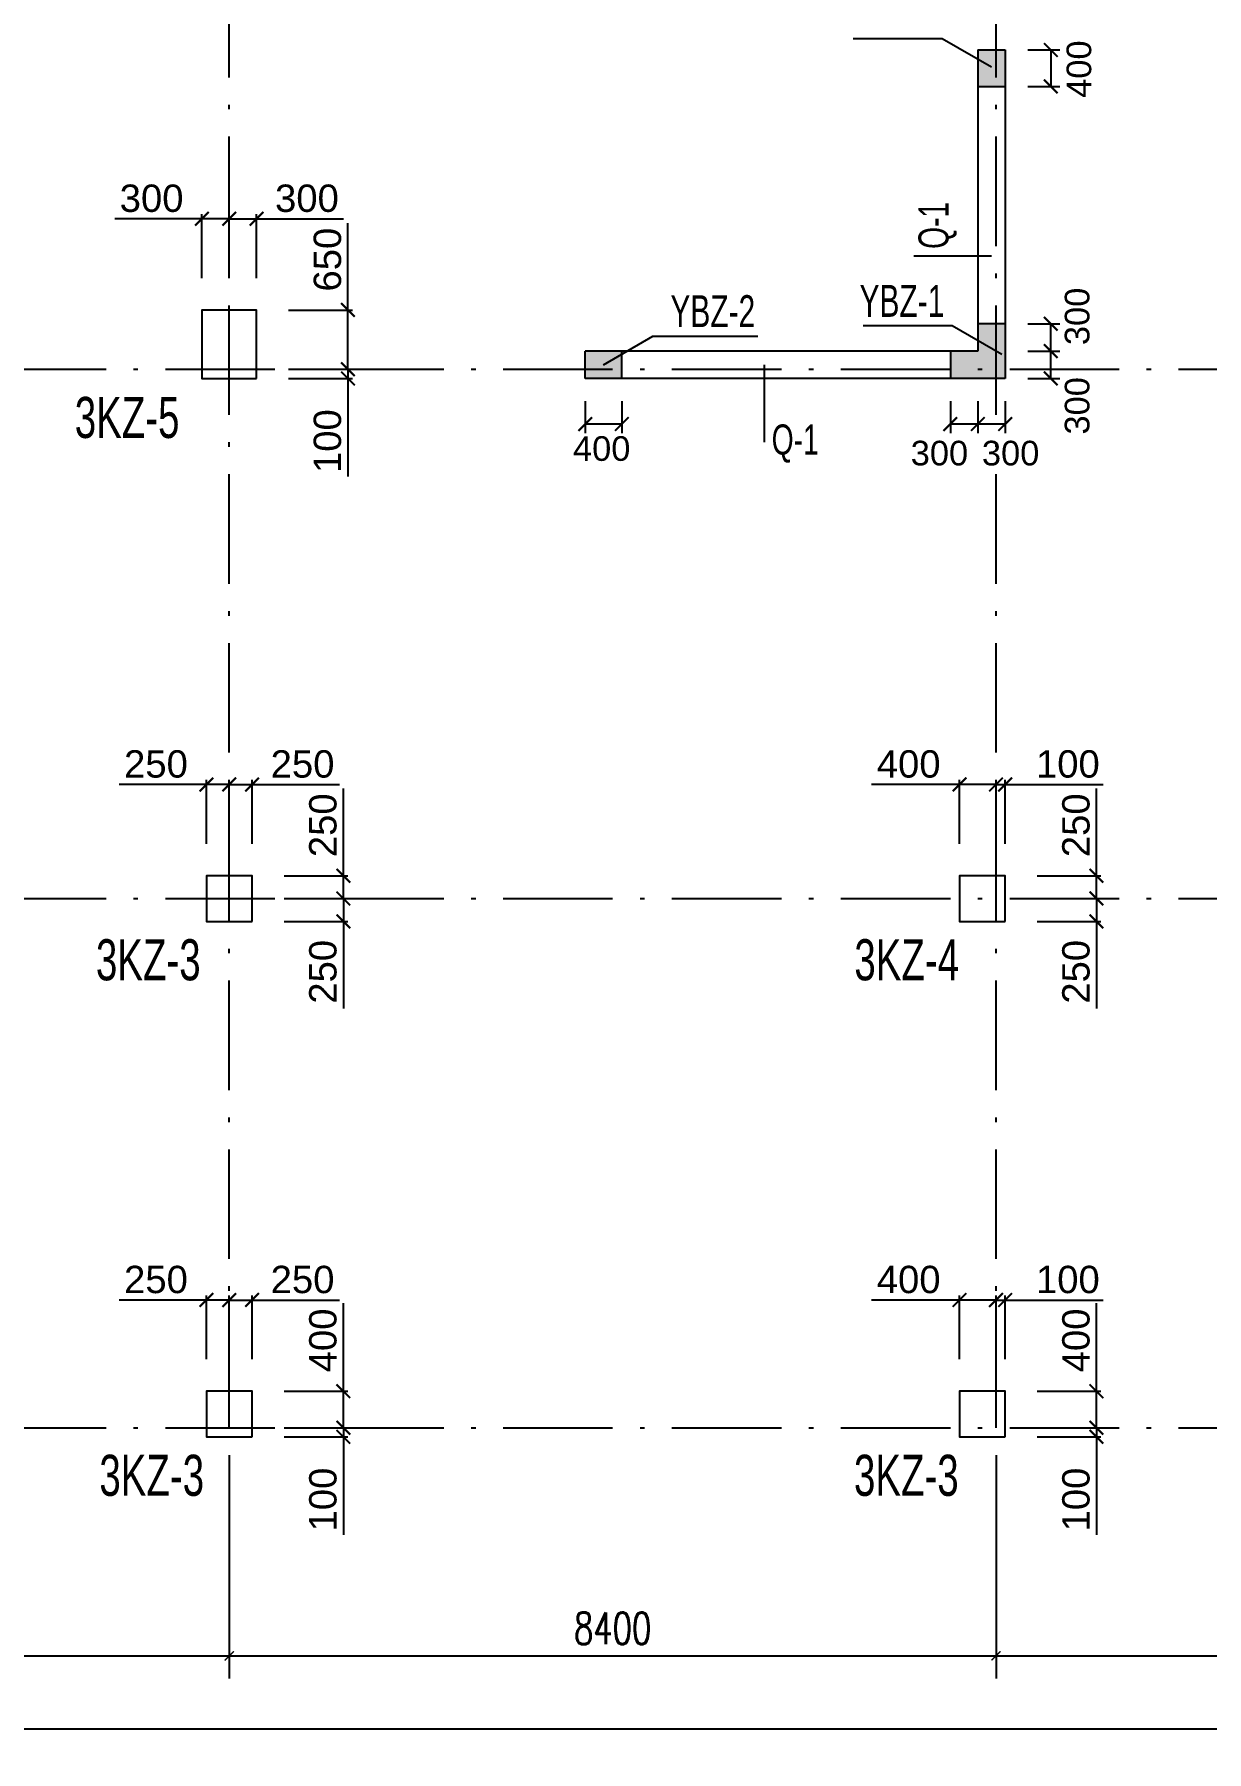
# Model space of a CAD drawing. Header units: millimetres. Extents: x -3831 to 465700, y 39900 to 106100.
# Drawn here: x 150365 to 163207, y 56450 to 75271 of the extents above; entities that cross this region are included whole.
import ezdxf

# ---------------------------------------------------------------- set-up
doc = ezdxf.new("R2010")
doc.units = ezdxf.units.MM
doc.linetypes.add('线型2', pattern=[1850, 1200, -300, 50, -300])
for name, color, linetype in [('AXIS', 3, 'Continuous'), ('BZ-name', 160, 'Continuous'), ('column_dim', 90, 'Continuous'), ('DOTE', 10, '线型2'), ('WALL-Beam', 80, 'Continuous'), ('wall_dim', 60, 'Continuous'), ('WALL_INFO', 130, 'Continuous')]:
    doc.layers.add(name, color=color, linetype=linetype)
for name, color, linetype, lineweight in [('S_Cl', 2, 'Continuous', 25), ('S_ColumFocus', 2, 'Continuous', 9), ('S_ConcWall', 3, 'Continuous', 25)]:
    doc.layers.add(name, color=color, linetype=linetype, lineweight=lineweight)
doc.styles.add('_TCH_DIM_T3', font='SIMPLEX', dxfattribs={"width": 0.705882, "bigfont": 'GBCBIG'})
doc.styles.get("Standard").update_dxf_attribs({"font": 'arial.ttf'})
doc.styles.add('xxxx', font='RIF.ttf')
doc.dimstyles.new('_TCH_ARCH&&100', dxfattribs={"dimtxt": 297.5, "dimasz": 100, "dimexe": 250, "dimexo": 300, "dimgap": 126.25, "dimtad": 1, "dimdec": 0, "dimzin": 0, "dimdsep": 46, "dimtxsty": '_TCH_DIM_T3', "dimblk": 'ARCHTICK', "dimcen": 0.09, "dimclrt": 7, "dimazin": 2, "dimtfac": 1, "dimtdec": 0, "dimtix": 1, "dimtmove": 2, "dimatfit": 3, "dimfxl": 100, "dimtolj": 1, "dimtzin": 0, "dimarcsym": 0})
doc.dimstyles.new('ISO-25', dxfattribs={"dimtxt": 2.5, "dimasz": 2.5, "dimexe": 1.25, "dimexo": 0.625, "dimtad": 1, "dimtxsty": 'Standard', "dimcen": 2.5, "dimadec": 0, "dimazin": 0, "dimtfac": 1, "dimtmove": 0, "dimatfit": 3, "dimfxl": 1, "dimarcsym": 0})

# ---------------------------------------------------------------- blocks, each defined once
blk = doc.blocks.new('_ArchTick')
at = {"color": 0, "linetype": 'ByBlock', "const_width": 0.15}
blk.add_lwpolyline([(-0.5, -0.5), (0.5, 0.5)], dxfattribs=at)
blk = doc.blocks.new('*D320')
at = {"layer": 'Defpoints', "color": 0, "transparency": 16777216}
for p in [(160700, 71500), (161000, 71500), (160700, 71000)]:
    blk.add_point(p, dxfattribs=at)
at = {"layer": 'wall_dim', "color": 0, "lineweight": -2, "transparency": 16777216}
for p, q in [((160700, 71250), (160700, 70901)), ((161000, 71250), (161000, 70901)), ((161000, 71000), (160700, 71000))]:
    blk.add_line(p, q, dxfattribs=at)
at = {"layer": 'wall_dim', "color": 0, "lineweight": -2, "transparency": 16777216, "xscale": 150, "yscale": 150, "zscale": 150, "rotation": 180}
blk.add_blockref('_ArchTick', (160700, 71000), dxfattribs=at)
at = {"layer": 'wall_dim', "color": 0, "lineweight": -2, "transparency": 16777216, "xscale": 150, "yscale": 150, "zscale": 150}
blk.add_blockref('_ArchTick', (161000, 71000), dxfattribs=at)
at = {"layer": 'wall_dim', "color": 7, "transparency": 16777216, "insert": (161060, 70680), "char_height": 270, "attachment_point": 5}
blk.add_mtext('300', dxfattribs=at)
blk = doc.blocks.new('*D321')
at = {"layer": 'Defpoints', "color": 0, "transparency": 16777216}
for p in [(160400, 71500), (160700, 71500), (160400, 71000)]:
    blk.add_point(p, dxfattribs=at)
at = {"layer": 'wall_dim', "color": 0, "lineweight": -2, "transparency": 16777216}
for p, q in [((160400, 71250), (160400, 70901)), ((160700, 71250), (160700, 70901)), ((160700, 71000), (160400, 71000))]:
    blk.add_line(p, q, dxfattribs=at)
at = {"layer": 'wall_dim', "color": 0, "lineweight": -2, "transparency": 16777216, "xscale": 150, "yscale": 150, "zscale": 150, "rotation": 180}
blk.add_blockref('_ArchTick', (160400, 71000), dxfattribs=at)
at = {"layer": 'wall_dim', "color": 0, "lineweight": -2, "transparency": 16777216, "xscale": 150, "yscale": 150, "zscale": 150}
blk.add_blockref('_ArchTick', (160700, 71000), dxfattribs=at)
at = {"layer": 'wall_dim', "color": 7, "transparency": 16777216, "insert": (160280, 70680), "char_height": 270, "attachment_point": 5}
blk.add_mtext('300', dxfattribs=at)
blk = doc.blocks.new('*D268')
at = {"layer": 'Defpoints', "color": 0, "transparency": 16777216}
for p in [(161000, 71800), (161500, 71800), (161000, 71500)]:
    blk.add_point(p, dxfattribs=at)
at = {"layer": 'wall_dim', "color": 0, "lineweight": -2, "transparency": 16777216}
for p, q in [((161250, 71800), (161599, 71800)), ((161500, 71500), (161500, 71800)), ((161250, 71500), (161599, 71500))]:
    blk.add_line(p, q, dxfattribs=at)
at = {"layer": 'wall_dim', "color": 0, "lineweight": -2, "transparency": 16777216, "xscale": 150, "yscale": 150, "zscale": 150}
for p, rotation in [((161500, 71800), 90), ((161500, 71500), 270)]:
    blk.add_blockref('_ArchTick', p, dxfattribs=dict(at, rotation=rotation))
at = {"layer": 'wall_dim', "color": 7, "transparency": 16777216, "insert": (161790, 71200), "char_height": 270, "attachment_point": 5, "rotation": 90}
blk.add_mtext('300', dxfattribs=at)
blk = doc.blocks.new('*D322')
at = {"layer": 'Defpoints', "color": 0, "transparency": 16777216}
for p in [(161000, 72100), (161500, 72100), (161000, 71800)]:
    blk.add_point(p, dxfattribs=at)
at = {"layer": 'wall_dim', "color": 0, "lineweight": -2, "transparency": 16777216}
for p, q in [((161250, 72100), (161599, 72100)), ((161500, 71800), (161500, 72100)), ((161250, 71800), (161599, 71800))]:
    blk.add_line(p, q, dxfattribs=at)
at = {"layer": 'wall_dim', "color": 0, "lineweight": -2, "transparency": 16777216, "xscale": 150, "yscale": 150, "zscale": 150}
for p, rotation in [((161500, 72100), 90), ((161500, 71800), 270)]:
    blk.add_blockref('_ArchTick', p, dxfattribs=dict(at, rotation=rotation))
at = {"layer": 'wall_dim', "color": 7, "transparency": 16777216, "insert": (161790, 72180), "char_height": 270, "attachment_point": 5, "rotation": 90}
blk.add_mtext('300', dxfattribs=at)
blk = doc.blocks.new('*D323')
at = {"layer": 'Defpoints', "color": 0, "transparency": 16777216}
for p in [(161000, 75100), (161000, 74700), (161500, 74700)]:
    blk.add_point(p, dxfattribs=at)
at = {"layer": 'wall_dim', "color": 0, "lineweight": -2, "transparency": 16777216}
for p, q in [((161250, 75100), (161599, 75100)), ((161500, 75100), (161500, 74700)), ((161250, 74700), (161599, 74700))]:
    blk.add_line(p, q, dxfattribs=at)
at = {"layer": 'wall_dim', "color": 0, "lineweight": -2, "transparency": 16777216, "xscale": 150, "yscale": 150, "zscale": 150}
for p, rotation in [((161500, 75100), 90), ((161500, 74700), 270)]:
    blk.add_blockref('_ArchTick', p, dxfattribs=dict(at, rotation=rotation))
at = {"layer": 'wall_dim', "color": 7, "transparency": 16777216, "insert": (161810, 74890), "char_height": 270, "attachment_point": 5, "rotation": 90}
blk.add_mtext('400', dxfattribs=at)
blk = doc.blocks.new('*D324')
at = {"layer": 'Defpoints', "color": 0, "transparency": 16777216}
for p in [(156400, 71500), (156800, 71500), (156400, 71000)]:
    blk.add_point(p, dxfattribs=at)
at = {"layer": 'wall_dim', "color": 0, "lineweight": -2, "transparency": 16777216}
for p, q in [((156400, 71250), (156400, 70901)), ((156800, 71250), (156800, 70901)), ((156800, 71000), (156400, 71000))]:
    blk.add_line(p, q, dxfattribs=at)
at = {"layer": 'wall_dim', "color": 0, "lineweight": -2, "transparency": 16777216, "xscale": 150, "yscale": 150, "zscale": 150, "rotation": 180}
blk.add_blockref('_ArchTick', (156400, 71000), dxfattribs=at)
at = {"layer": 'wall_dim', "color": 0, "lineweight": -2, "transparency": 16777216, "xscale": 150, "yscale": 150, "zscale": 150}
blk.add_blockref('_ArchTick', (156800, 71000), dxfattribs=at)
at = {"layer": 'wall_dim', "color": 7, "transparency": 16777216, "insert": (156580, 70730), "char_height": 270, "attachment_point": 5}
blk.add_mtext('400', dxfattribs=at)
blk = doc.blocks.new('*D1746')
at = {"layer": 'column_dim', "color": 0, "lineweight": -2, "transparency": 16777216}
for p, q in [((160900, 67050), (160750, 67050)), ((160900, 66400), (160900, 67100)), ((160900, 67050), (161000, 67050)), ((161000, 66400), (161000, 67100)), ((161000, 67050), (162074, 67050))]:
    blk.add_line(p, q, dxfattribs=at)
at = {"layer": 'Defpoints', "color": 0, "transparency": 16777216}
for p in [(160900, 67050), (160900, 66050), (161000, 66050)]:
    blk.add_point(p, dxfattribs=at)
at = {"layer": 'column_dim', "color": 0, "lineweight": -2, "transparency": 16777216, "xscale": 150, "yscale": 150, "zscale": 150}
blk.add_blockref('_ArchTick', (160900, 67050), dxfattribs=at)
at = {"layer": 'column_dim', "color": 0, "lineweight": -2, "transparency": 16777216, "xscale": 150, "yscale": 150, "zscale": 150, "rotation": 180}
blk.add_blockref('_ArchTick', (161000, 67050), dxfattribs=at)
at = {"layer": 'column_dim', "color": 7, "transparency": 16777216, "insert": (161687, 67273), "char_height": 300, "attachment_point": 5}
blk.add_mtext('100', dxfattribs=at)
blk = doc.blocks.new('*D1747')
at = {"layer": 'column_dim', "color": 0, "lineweight": -2, "transparency": 16777216}
for p, q in [((160500, 67050), (159536, 67050)), ((160500, 66400), (160500, 67100)), ((160900, 67050), (160500, 67050)), ((160900, 66400), (160900, 67100))]:
    blk.add_line(p, q, dxfattribs=at)
at = {"layer": 'Defpoints', "color": 0, "transparency": 16777216}
for p in [(160900, 67050), (160500, 66050), (160900, 66050)]:
    blk.add_point(p, dxfattribs=at)
at = {"layer": 'column_dim', "color": 0, "lineweight": -2, "transparency": 16777216, "xscale": 150, "yscale": 150, "zscale": 150, "rotation": 180}
blk.add_blockref('_ArchTick', (160500, 67050), dxfattribs=at)
at = {"layer": 'column_dim', "color": 0, "lineweight": -2, "transparency": 16777216, "xscale": 150, "yscale": 150, "zscale": 150}
blk.add_blockref('_ArchTick', (160900, 67050), dxfattribs=at)
at = {"layer": 'column_dim', "color": 7, "transparency": 16777216, "insert": (159943, 67273), "char_height": 300, "attachment_point": 5}
blk.add_mtext('400', dxfattribs=at)
blk = doc.blocks.new('*D1748')
at = {"layer": 'column_dim', "color": 0, "lineweight": -2, "transparency": 16777216}
for p, q in [((161350, 65800), (162050, 65800)), ((162000, 65800), (162000, 65550)), ((161350, 65550), (162050, 65550)), ((162000, 65550), (162000, 64593))]:
    blk.add_line(p, q, dxfattribs=at)
at = {"layer": 'Defpoints', "color": 0, "transparency": 16777216}
for p in [(161000, 65800), (162000, 65800), (161000, 65550)]:
    blk.add_point(p, dxfattribs=at)
at = {"layer": 'column_dim', "color": 0, "lineweight": -2, "transparency": 16777216, "xscale": 150, "yscale": 150, "zscale": 150}
for p, rotation in [((162000, 65800), 90), ((162000, 65550), 270)]:
    blk.add_blockref('_ArchTick', p, dxfattribs=dict(at, rotation=rotation))
at = {"layer": 'column_dim', "color": 7, "transparency": 16777216, "insert": (161777, 64997), "char_height": 300, "attachment_point": 5, "rotation": 90}
blk.add_mtext('250', dxfattribs=at)
blk = doc.blocks.new('*D1749')
at = {"layer": 'column_dim', "color": 0, "lineweight": -2, "transparency": 16777216}
for p, q in [((162000, 66050), (162000, 67007)), ((161350, 66050), (162050, 66050)), ((162000, 65800), (162000, 66050)), ((161350, 65800), (162050, 65800))]:
    blk.add_line(p, q, dxfattribs=at)
at = {"layer": 'Defpoints', "color": 0, "transparency": 16777216}
for p in [(161000, 66050), (161000, 65800), (162000, 65800)]:
    blk.add_point(p, dxfattribs=at)
at = {"layer": 'column_dim', "color": 0, "lineweight": -2, "transparency": 16777216, "xscale": 150, "yscale": 150, "zscale": 150}
for p, rotation in [((162000, 66050), 90), ((162000, 65800), 270)]:
    blk.add_blockref('_ArchTick', p, dxfattribs=dict(at, rotation=rotation))
at = {"layer": 'column_dim', "color": 7, "transparency": 16777216, "insert": (161777, 66603), "char_height": 300, "attachment_point": 5, "rotation": 90}
blk.add_mtext('250', dxfattribs=at)
blk = doc.blocks.new('*D1750')
at = {"layer": 'column_dim', "color": 0, "lineweight": -2, "transparency": 16777216}
for p, q in [((160900, 61400), (160750, 61400)), ((160900, 60750), (160900, 61450)), ((160900, 61400), (161000, 61400)), ((161000, 60750), (161000, 61450)), ((161000, 61400), (162074, 61400))]:
    blk.add_line(p, q, dxfattribs=at)
at = {"layer": 'Defpoints', "color": 0, "transparency": 16777216}
for p in [(160900, 61400), (160900, 60400), (161000, 60400)]:
    blk.add_point(p, dxfattribs=at)
at = {"layer": 'column_dim', "color": 0, "lineweight": -2, "transparency": 16777216, "xscale": 150, "yscale": 150, "zscale": 150}
blk.add_blockref('_ArchTick', (160900, 61400), dxfattribs=at)
at = {"layer": 'column_dim', "color": 0, "lineweight": -2, "transparency": 16777216, "xscale": 150, "yscale": 150, "zscale": 150, "rotation": 180}
blk.add_blockref('_ArchTick', (161000, 61400), dxfattribs=at)
at = {"layer": 'column_dim', "color": 7, "transparency": 16777216, "insert": (161687, 61623), "char_height": 300, "attachment_point": 5}
blk.add_mtext('100', dxfattribs=at)
blk = doc.blocks.new('*D1751')
at = {"layer": 'column_dim', "color": 0, "lineweight": -2, "transparency": 16777216}
for p, q in [((160500, 61400), (159536, 61400)), ((160500, 60750), (160500, 61450)), ((160900, 61400), (160500, 61400)), ((160900, 60750), (160900, 61450))]:
    blk.add_line(p, q, dxfattribs=at)
at = {"layer": 'Defpoints', "color": 0, "transparency": 16777216}
for p in [(160900, 61400), (160500, 60400), (160900, 60400)]:
    blk.add_point(p, dxfattribs=at)
at = {"layer": 'column_dim', "color": 0, "lineweight": -2, "transparency": 16777216, "xscale": 150, "yscale": 150, "zscale": 150, "rotation": 180}
blk.add_blockref('_ArchTick', (160500, 61400), dxfattribs=at)
at = {"layer": 'column_dim', "color": 0, "lineweight": -2, "transparency": 16777216, "xscale": 150, "yscale": 150, "zscale": 150}
blk.add_blockref('_ArchTick', (160900, 61400), dxfattribs=at)
at = {"layer": 'column_dim', "color": 7, "transparency": 16777216, "insert": (159943, 61623), "char_height": 300, "attachment_point": 5}
blk.add_mtext('400', dxfattribs=at)
blk = doc.blocks.new('*D1752')
at = {"layer": 'column_dim', "color": 0, "lineweight": -2, "transparency": 16777216}
for p, q in [((162000, 60000), (162000, 60150)), ((161350, 60000), (162050, 60000)), ((161350, 59900), (162050, 59900)), ((162000, 60000), (162000, 59900)), ((162000, 59900), (162000, 58826))]:
    blk.add_line(p, q, dxfattribs=at)
at = {"layer": 'Defpoints', "color": 0, "transparency": 16777216}
for p in [(161000, 60000), (161000, 59900), (162000, 60000)]:
    blk.add_point(p, dxfattribs=at)
at = {"layer": 'column_dim', "color": 0, "lineweight": -2, "transparency": 16777216, "xscale": 150, "yscale": 150, "zscale": 150}
for p, rotation in [((162000, 60000), 270), ((162000, 59900), 90)]:
    blk.add_blockref('_ArchTick', p, dxfattribs=dict(at, rotation=rotation))
at = {"layer": 'column_dim', "color": 7, "transparency": 16777216, "insert": (161777, 59213), "char_height": 300, "attachment_point": 5, "rotation": 90}
blk.add_mtext('100', dxfattribs=at)
blk = doc.blocks.new('*D1753')
at = {"layer": 'column_dim', "color": 0, "lineweight": -2, "transparency": 16777216}
for p, q in [((162000, 60400), (162000, 61364)), ((161350, 60400), (162050, 60400)), ((162000, 60000), (162000, 60400)), ((161350, 60000), (162050, 60000))]:
    blk.add_line(p, q, dxfattribs=at)
at = {"layer": 'Defpoints', "color": 0, "transparency": 16777216}
for p in [(161000, 60400), (161000, 60000), (162000, 60000)]:
    blk.add_point(p, dxfattribs=at)
at = {"layer": 'column_dim', "color": 0, "lineweight": -2, "transparency": 16777216, "xscale": 150, "yscale": 150, "zscale": 150}
for p, rotation in [((162000, 60400), 90), ((162000, 60000), 270)]:
    blk.add_blockref('_ArchTick', p, dxfattribs=dict(at, rotation=rotation))
at = {"layer": 'column_dim', "color": 7, "transparency": 16777216, "insert": (161777, 60957), "char_height": 300, "attachment_point": 5, "rotation": 90}
blk.add_mtext('400', dxfattribs=at)
blk = doc.blocks.new('*D1774')
at = {"layer": 'column_dim', "color": 0, "lineweight": -2, "transparency": 16777216}
for p, q in [((153800, 71600), (153800, 71750)), ((153150, 71600), (153850, 71600)), ((153800, 71600), (153800, 71500)), ((153150, 71500), (153850, 71500)), ((153800, 71500), (153800, 70426))]:
    blk.add_line(p, q, dxfattribs=at)
at = {"layer": 'Defpoints', "color": 0, "transparency": 16777216}
for p in [(152800, 71600), (153800, 71600), (152800, 71500)]:
    blk.add_point(p, dxfattribs=at)
at = {"layer": 'column_dim', "color": 0, "lineweight": -2, "transparency": 16777216, "xscale": 150, "yscale": 150, "zscale": 150}
for p, rotation in [((153800, 71600), 270), ((153800, 71500), 90)]:
    blk.add_blockref('_ArchTick', p, dxfattribs=dict(at, rotation=rotation))
at = {"layer": 'column_dim', "color": 7, "transparency": 16777216, "insert": (153577, 70813), "char_height": 300, "attachment_point": 5, "rotation": 90}
blk.add_mtext('100', dxfattribs=at)
blk = doc.blocks.new('*D1775')
at = {"layer": 'column_dim', "color": 0, "lineweight": -2, "transparency": 16777216}
for p, q in [((153800, 72250), (153800, 73203)), ((153150, 72250), (153850, 72250)), ((153800, 71600), (153800, 72250)), ((153150, 71600), (153850, 71600))]:
    blk.add_line(p, q, dxfattribs=at)
at = {"layer": 'Defpoints', "color": 0, "transparency": 16777216}
for p in [(152800, 72250), (152800, 71600), (153800, 71600)]:
    blk.add_point(p, dxfattribs=at)
at = {"layer": 'column_dim', "color": 0, "lineweight": -2, "transparency": 16777216, "xscale": 150, "yscale": 150, "zscale": 150}
for p, rotation in [((153800, 72250), 90), ((153800, 71600), 270)]:
    blk.add_blockref('_ArchTick', p, dxfattribs=dict(at, rotation=rotation))
at = {"layer": 'column_dim', "color": 7, "transparency": 16777216, "insert": (153577, 72802), "char_height": 300, "attachment_point": 5, "rotation": 90}
blk.add_mtext('650', dxfattribs=at)
blk = doc.blocks.new('*D1776')
at = {"layer": 'column_dim', "color": 0, "lineweight": -2, "transparency": 16777216}
for p, q in [((152500, 72600), (152500, 73300)), ((152500, 73250), (152800, 73250)), ((152800, 72600), (152800, 73300)), ((152800, 73250), (153752, 73250))]:
    blk.add_line(p, q, dxfattribs=at)
at = {"layer": 'Defpoints', "color": 0, "transparency": 16777216}
for p in [(152500, 73250), (152500, 72250), (152800, 72250)]:
    blk.add_point(p, dxfattribs=at)
at = {"layer": 'column_dim', "color": 0, "lineweight": -2, "transparency": 16777216, "xscale": 150, "yscale": 150, "zscale": 150, "rotation": 180}
blk.add_blockref('_ArchTick', (152500, 73250), dxfattribs=at)
at = {"layer": 'column_dim', "color": 0, "lineweight": -2, "transparency": 16777216, "xscale": 150, "yscale": 150, "zscale": 150}
blk.add_blockref('_ArchTick', (152800, 73250), dxfattribs=at)
at = {"layer": 'column_dim', "color": 7, "transparency": 16777216, "insert": (153351, 73473), "char_height": 300, "attachment_point": 5}
blk.add_mtext('300', dxfattribs=at)
blk = doc.blocks.new('*D1777')
at = {"layer": 'column_dim', "color": 0, "lineweight": -2, "transparency": 16777216}
for p, q in [((152200, 73250), (151248, 73250)), ((152200, 72600), (152200, 73300)), ((152500, 73250), (152200, 73250)), ((152500, 72600), (152500, 73300))]:
    blk.add_line(p, q, dxfattribs=at)
at = {"layer": 'Defpoints', "color": 0, "transparency": 16777216}
for p in [(152500, 73250), (152200, 72250), (152500, 72250)]:
    blk.add_point(p, dxfattribs=at)
at = {"layer": 'column_dim', "color": 0, "lineweight": -2, "transparency": 16777216, "xscale": 150, "yscale": 150, "zscale": 150, "rotation": 180}
blk.add_blockref('_ArchTick', (152200, 73250), dxfattribs=at)
at = {"layer": 'column_dim', "color": 0, "lineweight": -2, "transparency": 16777216, "xscale": 150, "yscale": 150, "zscale": 150}
blk.add_blockref('_ArchTick', (152500, 73250), dxfattribs=at)
at = {"layer": 'column_dim', "color": 7, "transparency": 16777216, "insert": (151649, 73473), "char_height": 300, "attachment_point": 5}
blk.add_mtext('300', dxfattribs=at)
blk = doc.blocks.new('*D1778')
at = {"layer": 'column_dim', "color": 0, "lineweight": -2, "transparency": 16777216}
for p, q in [((153100, 65800), (153800, 65800)), ((153750, 65800), (153750, 65550)), ((153100, 65550), (153800, 65550)), ((153750, 65550), (153750, 64593))]:
    blk.add_line(p, q, dxfattribs=at)
at = {"layer": 'Defpoints', "color": 0, "transparency": 16777216}
for p in [(152750, 65800), (153750, 65800), (152750, 65550)]:
    blk.add_point(p, dxfattribs=at)
at = {"layer": 'column_dim', "color": 0, "lineweight": -2, "transparency": 16777216, "xscale": 150, "yscale": 150, "zscale": 150}
for p, rotation in [((153750, 65800), 90), ((153750, 65550), 270)]:
    blk.add_blockref('_ArchTick', p, dxfattribs=dict(at, rotation=rotation))
at = {"layer": 'column_dim', "color": 7, "transparency": 16777216, "insert": (153527, 64997), "char_height": 300, "attachment_point": 5, "rotation": 90}
blk.add_mtext('250', dxfattribs=at)
blk = doc.blocks.new('*D1779')
at = {"layer": 'column_dim', "color": 0, "lineweight": -2, "transparency": 16777216}
for p, q in [((153750, 66050), (153750, 67007)), ((153100, 66050), (153800, 66050)), ((153750, 65800), (153750, 66050)), ((153100, 65800), (153800, 65800))]:
    blk.add_line(p, q, dxfattribs=at)
at = {"layer": 'Defpoints', "color": 0, "transparency": 16777216}
for p in [(152750, 66050), (152750, 65800), (153750, 65800)]:
    blk.add_point(p, dxfattribs=at)
at = {"layer": 'column_dim', "color": 0, "lineweight": -2, "transparency": 16777216, "xscale": 150, "yscale": 150, "zscale": 150}
for p, rotation in [((153750, 66050), 90), ((153750, 65800), 270)]:
    blk.add_blockref('_ArchTick', p, dxfattribs=dict(at, rotation=rotation))
at = {"layer": 'column_dim', "color": 7, "transparency": 16777216, "insert": (153527, 66603), "char_height": 300, "attachment_point": 5, "rotation": 90}
blk.add_mtext('250', dxfattribs=at)
blk = doc.blocks.new('*D1780')
at = {"layer": 'column_dim', "color": 0, "lineweight": -2, "transparency": 16777216}
for p, q in [((152500, 66400), (152500, 67100)), ((152500, 67050), (152750, 67050)), ((152750, 66400), (152750, 67100)), ((152750, 67050), (153707, 67050))]:
    blk.add_line(p, q, dxfattribs=at)
at = {"layer": 'Defpoints', "color": 0, "transparency": 16777216}
for p in [(152500, 67050), (152500, 66050), (152750, 66050)]:
    blk.add_point(p, dxfattribs=at)
at = {"layer": 'column_dim', "color": 0, "lineweight": -2, "transparency": 16777216, "xscale": 150, "yscale": 150, "zscale": 150, "rotation": 180}
blk.add_blockref('_ArchTick', (152500, 67050), dxfattribs=at)
at = {"layer": 'column_dim', "color": 0, "lineweight": -2, "transparency": 16777216, "xscale": 150, "yscale": 150, "zscale": 150}
blk.add_blockref('_ArchTick', (152750, 67050), dxfattribs=at)
at = {"layer": 'column_dim', "color": 7, "transparency": 16777216, "insert": (153303, 67273), "char_height": 300, "attachment_point": 5}
blk.add_mtext('250', dxfattribs=at)
blk = doc.blocks.new('*D1781')
at = {"layer": 'column_dim', "color": 0, "lineweight": -2, "transparency": 16777216}
for p, q in [((152250, 67050), (151293, 67050)), ((152250, 66400), (152250, 67100)), ((152500, 67050), (152250, 67050)), ((152500, 66400), (152500, 67100))]:
    blk.add_line(p, q, dxfattribs=at)
at = {"layer": 'Defpoints', "color": 0, "transparency": 16777216}
for p in [(152500, 67050), (152250, 66050), (152500, 66050)]:
    blk.add_point(p, dxfattribs=at)
at = {"layer": 'column_dim', "color": 0, "lineweight": -2, "transparency": 16777216, "xscale": 150, "yscale": 150, "zscale": 150, "rotation": 180}
blk.add_blockref('_ArchTick', (152250, 67050), dxfattribs=at)
at = {"layer": 'column_dim', "color": 0, "lineweight": -2, "transparency": 16777216, "xscale": 150, "yscale": 150, "zscale": 150}
blk.add_blockref('_ArchTick', (152500, 67050), dxfattribs=at)
at = {"layer": 'column_dim', "color": 7, "transparency": 16777216, "insert": (151697, 67273), "char_height": 300, "attachment_point": 5}
blk.add_mtext('250', dxfattribs=at)
blk = doc.blocks.new('*D1782')
at = {"layer": 'column_dim', "color": 0, "lineweight": -2, "transparency": 16777216}
for p, q in [((153750, 60000), (153750, 60150)), ((153100, 60000), (153800, 60000)), ((153100, 59900), (153800, 59900)), ((153750, 60000), (153750, 59900)), ((153750, 59900), (153750, 58826))]:
    blk.add_line(p, q, dxfattribs=at)
at = {"layer": 'Defpoints', "color": 0, "transparency": 16777216}
for p in [(152750, 60000), (152750, 59900), (153750, 60000)]:
    blk.add_point(p, dxfattribs=at)
at = {"layer": 'column_dim', "color": 0, "lineweight": -2, "transparency": 16777216, "xscale": 150, "yscale": 150, "zscale": 150}
for p, rotation in [((153750, 60000), 270), ((153750, 59900), 90)]:
    blk.add_blockref('_ArchTick', p, dxfattribs=dict(at, rotation=rotation))
at = {"layer": 'column_dim', "color": 7, "transparency": 16777216, "insert": (153527, 59213), "char_height": 300, "attachment_point": 5, "rotation": 90}
blk.add_mtext('100', dxfattribs=at)
blk = doc.blocks.new('*D1783')
at = {"layer": 'column_dim', "color": 0, "lineweight": -2, "transparency": 16777216}
for p, q in [((153750, 60400), (153750, 61364)), ((153100, 60400), (153800, 60400)), ((153750, 60000), (153750, 60400)), ((153100, 60000), (153800, 60000))]:
    blk.add_line(p, q, dxfattribs=at)
at = {"layer": 'Defpoints', "color": 0, "transparency": 16777216}
for p in [(152750, 60400), (152750, 60000), (153750, 60000)]:
    blk.add_point(p, dxfattribs=at)
at = {"layer": 'column_dim', "color": 0, "lineweight": -2, "transparency": 16777216, "xscale": 150, "yscale": 150, "zscale": 150}
for p, rotation in [((153750, 60400), 90), ((153750, 60000), 270)]:
    blk.add_blockref('_ArchTick', p, dxfattribs=dict(at, rotation=rotation))
at = {"layer": 'column_dim', "color": 7, "transparency": 16777216, "insert": (153527, 60957), "char_height": 300, "attachment_point": 5, "rotation": 90}
blk.add_mtext('400', dxfattribs=at)
blk = doc.blocks.new('*D1784')
at = {"layer": 'column_dim', "color": 0, "lineweight": -2, "transparency": 16777216}
for p, q in [((152500, 60750), (152500, 61450)), ((152500, 61400), (152750, 61400)), ((152750, 60750), (152750, 61450)), ((152750, 61400), (153707, 61400))]:
    blk.add_line(p, q, dxfattribs=at)
at = {"layer": 'Defpoints', "color": 0, "transparency": 16777216}
for p in [(152500, 61400), (152500, 60400), (152750, 60400)]:
    blk.add_point(p, dxfattribs=at)
at = {"layer": 'column_dim', "color": 0, "lineweight": -2, "transparency": 16777216, "xscale": 150, "yscale": 150, "zscale": 150, "rotation": 180}
blk.add_blockref('_ArchTick', (152500, 61400), dxfattribs=at)
at = {"layer": 'column_dim', "color": 0, "lineweight": -2, "transparency": 16777216, "xscale": 150, "yscale": 150, "zscale": 150}
blk.add_blockref('_ArchTick', (152750, 61400), dxfattribs=at)
at = {"layer": 'column_dim', "color": 7, "transparency": 16777216, "insert": (153303, 61623), "char_height": 300, "attachment_point": 5}
blk.add_mtext('250', dxfattribs=at)
blk = doc.blocks.new('*D1785')
at = {"layer": 'column_dim', "color": 0, "lineweight": -2, "transparency": 16777216}
for p, q in [((152250, 61400), (151293, 61400)), ((152250, 60750), (152250, 61450)), ((152500, 61400), (152250, 61400)), ((152500, 60750), (152500, 61450))]:
    blk.add_line(p, q, dxfattribs=at)
at = {"layer": 'Defpoints', "color": 0, "transparency": 16777216}
for p in [(152500, 61400), (152250, 60400), (152500, 60400)]:
    blk.add_point(p, dxfattribs=at)
at = {"layer": 'column_dim', "color": 0, "lineweight": -2, "transparency": 16777216, "xscale": 150, "yscale": 150, "zscale": 150, "rotation": 180}
blk.add_blockref('_ArchTick', (152250, 61400), dxfattribs=at)
at = {"layer": 'column_dim', "color": 0, "lineweight": -2, "transparency": 16777216, "xscale": 150, "yscale": 150, "zscale": 150}
blk.add_blockref('_ArchTick', (152500, 61400), dxfattribs=at)
at = {"layer": 'column_dim', "color": 7, "transparency": 16777216, "insert": (151697, 61623), "char_height": 300, "attachment_point": 5}
blk.add_mtext('250', dxfattribs=at)
blk = doc.blocks.new('*D2310')
at = {"layer": 'AXIS', "color": 0, "lineweight": -2, "transparency": 16777216}
for p, q in [((144100, 59700), (144100, 57250)), ((152500, 59700), (152500, 57250)), ((144100, 57500), (152500, 57500))]:
    blk.add_line(p, q, dxfattribs=at)
at = {"layer": 'Defpoints', "color": 0, "transparency": 16777216}
for p in [(144100, 60000), (152500, 60000), (152500, 57500)]:
    blk.add_point(p, dxfattribs=at)
at = {"layer": 'AXIS', "color": 0, "lineweight": -2, "transparency": 16777216, "xscale": 100, "yscale": 100, "zscale": 100, "rotation": 180}
blk.add_blockref('_ArchTick', (144100, 57500), dxfattribs=at)
at = {"layer": 'AXIS', "color": 0, "lineweight": -2, "transparency": 16777216, "xscale": 100, "yscale": 100, "zscale": 100}
blk.add_blockref('_ArchTick', (152500, 57500), dxfattribs=at)
at = {"layer": 'AXIS', "color": 7, "transparency": 16777216, "insert": (148300, 57801.25), "char_height": 350, "attachment_point": 5, "style": '_TCH_DIM_T3'}
blk.add_mtext('\\A1;8400', dxfattribs=at)
blk = doc.blocks.new('*D2311')
at = {"layer": 'AXIS', "color": 0, "lineweight": -2, "transparency": 16777216}
for p, q in [((152500, 59700), (152500, 57250)), ((160900, 59700), (160900, 57250)), ((152500, 57500), (160900, 57500))]:
    blk.add_line(p, q, dxfattribs=at)
at = {"layer": 'Defpoints', "color": 0, "transparency": 16777216}
for p in [(152500, 60000), (160900, 60000), (160900, 57500)]:
    blk.add_point(p, dxfattribs=at)
at = {"layer": 'AXIS', "color": 0, "lineweight": -2, "transparency": 16777216, "xscale": 100, "yscale": 100, "zscale": 100, "rotation": 180}
blk.add_blockref('_ArchTick', (152500, 57500), dxfattribs=at)
at = {"layer": 'AXIS', "color": 0, "lineweight": -2, "transparency": 16777216, "xscale": 100, "yscale": 100, "zscale": 100}
blk.add_blockref('_ArchTick', (160900, 57500), dxfattribs=at)
at = {"layer": 'AXIS', "color": 7, "transparency": 16777216, "insert": (156700, 57801.25), "char_height": 350, "attachment_point": 5, "style": '_TCH_DIM_T3'}
blk.add_mtext('\\A1;8400', dxfattribs=at)
blk = doc.blocks.new('*D2312')
at = {"layer": 'AXIS', "color": 0, "lineweight": -2, "transparency": 16777216}
for p, q in [((160900, 59700), (160900, 57250)), ((166700, 59700), (166700, 57250)), ((160900, 57500), (166700, 57500))]:
    blk.add_line(p, q, dxfattribs=at)
at = {"layer": 'Defpoints', "color": 0, "transparency": 16777216}
for p in [(160900, 60000), (166700, 60000), (166700, 57500)]:
    blk.add_point(p, dxfattribs=at)
at = {"layer": 'AXIS', "color": 0, "lineweight": -2, "transparency": 16777216, "xscale": 100, "yscale": 100, "zscale": 100, "rotation": 180}
blk.add_blockref('_ArchTick', (160900, 57500), dxfattribs=at)
at = {"layer": 'AXIS', "color": 0, "lineweight": -2, "transparency": 16777216, "xscale": 100, "yscale": 100, "zscale": 100}
blk.add_blockref('_ArchTick', (166700, 57500), dxfattribs=at)
at = {"layer": 'AXIS', "color": 7, "transparency": 16777216, "insert": (163800, 57801.25), "char_height": 350, "attachment_point": 5, "style": '_TCH_DIM_T3'}
blk.add_mtext('\\A1;5800', dxfattribs=at)
blk = doc.blocks.new('*D2354')
at = {"layer": 'AXIS', "color": 0, "lineweight": -2, "transparency": 16777216}
for p, q in [((100000, 59700), (100000, 56450)), ((172500, 59700), (172500, 56450)), ((100000, 56700), (172500, 56700))]:
    blk.add_line(p, q, dxfattribs=at)
at = {"layer": 'Defpoints', "color": 0, "transparency": 16777216}
for p in [(100000, 60000), (172500, 60000), (172500, 56700)]:
    blk.add_point(p, dxfattribs=at)
at = {"layer": 'AXIS', "color": 0, "lineweight": -2, "transparency": 16777216, "xscale": 100, "yscale": 100, "zscale": 100, "rotation": 180}
blk.add_blockref('_ArchTick', (100000, 56700), dxfattribs=at)
at = {"layer": 'AXIS', "color": 0, "lineweight": -2, "transparency": 16777216, "xscale": 100, "yscale": 100, "zscale": 100}
blk.add_blockref('_ArchTick', (172500, 56700), dxfattribs=at)
at = {"layer": 'AXIS', "color": 7, "transparency": 16777216, "insert": (136250, 57001.25), "char_height": 350, "attachment_point": 5, "style": '_TCH_DIM_T3'}
blk.add_mtext('\\A1;72500', dxfattribs=at)

msp = doc.modelspace()

# ---------------------------------------------------------------- hatches: boundary and pattern name
at = {"layer": 'WALL-Beam', "true_color": 0x636466}
h = msp.add_hatch(color=251, dxfattribs=at)
h.dxf.hatch_style = 1
h.paths.add_polyline_path([(160700, 74700), (161000, 74700), (161000, 75100), (160700, 75100)])
h = msp.add_hatch(color=251, dxfattribs=at)
h.dxf.hatch_style = 1
h.paths.add_polyline_path([(161000, 72100), (160700, 72100), (160700, 71800), (160400, 71800), (160400, 71500), (161000, 71500)])
h = msp.add_hatch(color=251, dxfattribs=at)
h.dxf.hatch_style = 1
h.paths.add_polyline_path([(156800, 71500), (156800, 71800), (156400, 71800), (156400, 71500)])

# ---------------------------------------------------------------- linework, layer by layer
at = {"layer": 'BZ-name'}
for points in [[(160850, 74910), (160308.73438, 75222.5), (159333.73438, 75222.5)], [(156600, 71650), (157141.26562, 71962.5), (158291.26562, 71962.5)], [(160962.5, 71762.5), (160421.23438, 72075), (159446.23438, 72075)]]:
    msp.add_lwpolyline(points, dxfattribs=at)
at = {"layer": 'DOTE'}
for p, q in [((152500, 60000), (152500, 101300)), ((160900, 60000), (160900, 101300)), ((100000, 71600), (172500, 71600)), ((100000, 65800), (172500, 65800)), ((100000, 60000), (172500, 60000))]:
    msp.add_line(p, q, dxfattribs=at)
at = {"layer": 'S_Cl'}
for points in [[(152800, 71500), (152800, 72250), (152200, 72250), (152200, 71500)], [(152750, 65550), (152750, 66050), (152250, 66050), (152250, 65550)], [(161000, 65550), (161000, 66050), (160500, 66050), (160500, 65550)], [(152750, 59900), (152750, 60400), (152250, 60400), (152250, 59900)], [(161000, 59900), (161000, 60400), (160500, 60400), (160500, 59900)]]:
    msp.add_lwpolyline(points, close=True, dxfattribs=at)
at = {"layer": 'S_ConcWall'}
for p, q in [((160700, 75100), (160700, 71800)), ((160700, 75100), (161000, 75100)), ((161000, 75100), (161000, 71500)), ((160700, 74700), (161000, 74700)), ((161000, 72100), (160700, 72100)), ((160700, 71800), (156400, 71800)), ((156400, 71500), (156400, 71800)), ((156800, 71500), (156800, 71800)), ((160400, 71800), (160400, 71500)), ((161000, 71500), (156400, 71500))]:
    msp.add_line(p, q, dxfattribs=at)
at = {"layer": 'WALL_INFO'}
for p, q in [((160850, 72840), (160000, 72840)), ((158360, 71650), (158360, 70800))]:
    msp.add_line(p, q, dxfattribs=at)

# ---------------------------------------------------------------- texts
at = {"layer": 'BZ-name', "char_height": 350, "attachment_point": 5, "style": 'xxxx'}
for s, insert, width in [('{\\W0.7;YBZ-1}', (159869.17188, 72350), 845.875), ('{\\W0.7;YBZ-2}', (157797.14062, 72237.5), 988.25)]:
    msp.add_mtext(s, dxfattribs=dict(at, insert=insert, width=width))
at = {"layer": 'S_ColumFocus', "char_height": 450, "attachment_point": 5, "style": 'xxxx'}
for s, insert, width in [('{\\W0.7;3KZ-5}', (151380.92096, 71069.37245), 979.875), ('{\\W0.7;3KZ-3}', (151612.89947, 65125.64027), 904.5), ('{\\W0.7;3KZ-4}', (159921.52447, 65125.64027), 1021.75), ('{\\W0.7;3KZ-3}', (151650.58697, 59475.6403), 979.875), ('{\\W0.7;3KZ-3}', (159917.33697, 59475.6403), 1013.375)]:
    msp.add_mtext(s, dxfattribs=dict(at, insert=insert, width=width))
at = {"layer": 'WALL_INFO', "insert": (160050, 72920), "char_height": 330, "width": 206.3338065, "attachment_point": 1, "rotation": 89.999998465, "style": 'xxxx'}
msp.add_mtext('\\W0.7000;Q-1', dxfattribs=at)
at = {"layer": 'WALL_INFO', "insert": (158442.51397, 70995.85196), "char_height": 330, "width": 282.972067, "attachment_point": 1, "style": 'xxxx'}
msp.add_mtext('\\W0.7000;Q-1', dxfattribs=at)

# ---------------------------------------------------------------- dimensions: what is measured, and where the dimension line sits
at = {"layer": 'AXIS'}
for p1, p2, distance, picture, middle in [((100000, 60000), (172500, 60000), -3300, '*D2354', (136250, 57001.25)), ((144100, 60000), (152500, 60000), -2500, '*D2310', (148300, 57801.25)), ((152500, 60000), (160900, 60000), -2500, '*D2311', (156700, 57801.25)), ((160900, 60000), (166700, 60000), -2500, '*D2312', (163800, 57801.25))]:
    dim = msp.add_aligned_dim(p1=p1, p2=p2, distance=distance, dimstyle='_TCH_ARCH&&100', override={"dimtxt": 350}, dxfattribs=at)
    dim.commit()
    dim.dimension.update_dxf_attribs({"geometry": picture, "text_midpoint": middle})
at = {"layer": 'column_dim'}
for p1, p2, distance, picture, middle in [((152200, 72250), (152500, 72250), 1000, '*D1777', (151649.20191, 73473.27422)), ((152800, 72250), (152500, 72250), -1000, '*D1776', (153350.79809, 73473.27422)), ((152800, 72250), (152800, 71600), 1000, '*D1775', (153576.8281, 72801.71896)), ((152800, 71500), (152800, 71600), -1000, '*D1774', (153576.8281, 70813.21965)), ((152250, 66050), (152500, 66050), 1000, '*D1781', (151696.54161, 67273.1719)), ((152750, 66050), (152500, 66050), -1000, '*D1780', (153303.45839, 67273.1719)), ((160500, 66050), (160900, 66050), 1000, '*D1747', (159943.06276, 67273.1719)), ((161000, 66050), (160900, 66050), -1000, '*D1746', (161686.78035, 67273.1719)), ((152750, 66050), (152750, 65800), 1000, '*D1779', (153526.8281, 66603.45839)), ((161000, 66050), (161000, 65800), 1000, '*D1749', (161776.8281, 66603.45839)), ((152750, 65550), (152750, 65800), -1000, '*D1778', (153526.8281, 64996.54161)), ((161000, 65550), (161000, 65800), -1000, '*D1748', (161776.8281, 64996.54161)), ((152250, 60400), (152500, 60400), 1000, '*D1785', (151696.54161, 61623.1719)), ((152750, 60400), (152500, 60400), -1000, '*D1784', (153303.45839, 61623.1719)), ((160500, 60400), (160900, 60400), 1000, '*D1751', (159943.06276, 61623.1719)), ((161000, 60400), (160900, 60400), -1000, '*D1750', (161686.78035, 61623.1719)), ((152750, 60400), (152750, 60000), 1000, '*D1783', (153526.8281, 60956.93724)), ((161000, 60400), (161000, 60000), 1000, '*D1753', (161776.8281, 60956.93724)), ((152750, 59900), (152750, 60000), -1000, '*D1782', (153526.8281, 59213.21965)), ((161000, 59900), (161000, 60000), -1000, '*D1752', (161776.8281, 59213.21965))]:
    dim = msp.add_aligned_dim(p1=p1, p2=p2, distance=distance, dimstyle='ISO-25', override={"dimtxt": 300, "dimasz": 150, "dimexe": 50, "dimexo": 350, "dimgap": 70, "dimjust": 1, "dimblk1": 'ArchTick', "dimblk2": 'ArchTick', "dimsah": 1, "dimclrt": 7}, dxfattribs=at)
    dim.commit()
    dim.dimension.update_dxf_attribs({"geometry": picture, "text_midpoint": middle})
at = {"layer": 'wall_dim'}
for base, p1, p2, angle, picture, middle in [((161500, 74700), (161000, 75100), (161000, 74700), 270, '*D323', (161810, 74890)), ((161500, 72100), (161000, 71800), (161000, 72100), 270, '*D322', (161790, 72180)), ((161500, 71800), (161000, 71500), (161000, 71800), 270, '*D268', (161790, 71200)), ((156400, 71000), (156800, 71500), (156400, 71500), 180, '*D324', (156580, 70730)), ((160400, 71000), (160700, 71500), (160400, 71500), 180, '*D321', (160280, 70680)), ((160700, 71000), (161000, 71500), (160700, 71500), 180, '*D320', (161060, 70680))]:
    dim = msp.add_linear_dim(base=base, p1=p1, p2=p2, angle=angle, dimstyle='ISO-25', override={"dimtxt": 270, "dimasz": 150, "dimexe": 99, "dimexo": 250, "dimgap": 150, "dimblk1": 'ArchTick', "dimblk2": 'ArchTick', "dimsah": 1, "dimclrt": 7, "dimtix": 1, "dimtmove": 2}, dxfattribs=at)
    dim.commit()
    dim.dimension.update_dxf_attribs({"geometry": picture, "text_midpoint": middle, "dimtype": 160})

doc.saveas('drawing.dxf')
